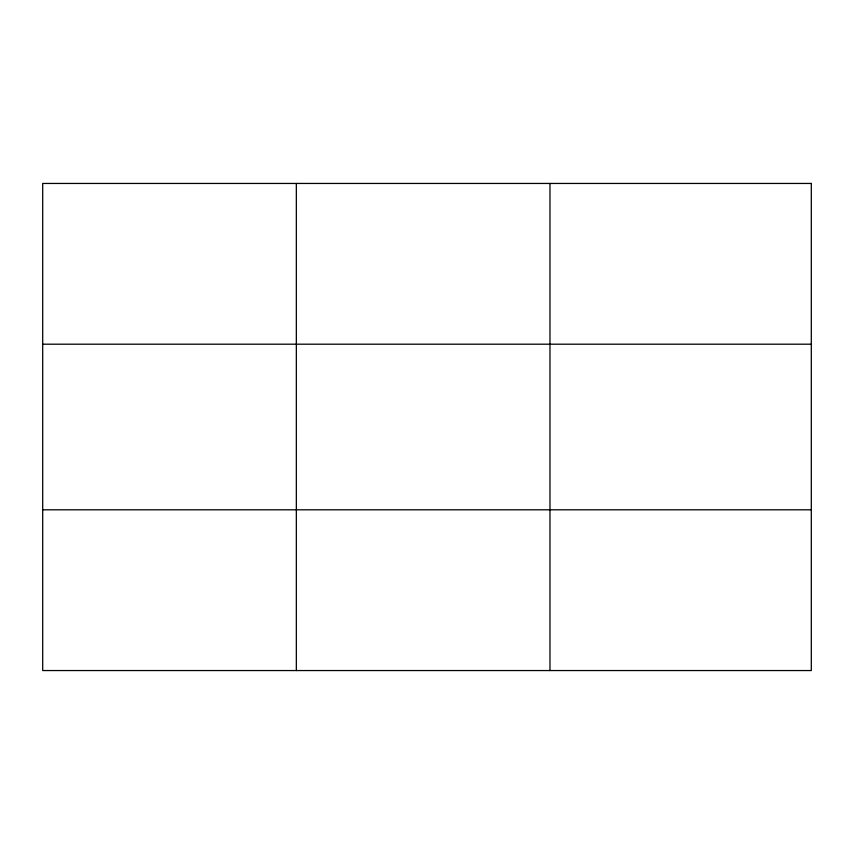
<?xml version="1.0" encoding="UTF-8"?>
<svg xmlns="http://www.w3.org/2000/svg" width="854" height="854" viewBox="0 0 854 854"><rect width="100%" height="100%" fill="white"/><g stroke="black" fill="none" stroke-linecap="round" stroke-linejoin="round"><path stroke-width="1.28" d="M296.338 183.45L296.338 670.55M549.976 183.45L549.976 670.55M42.7 344.194L811.3 344.194M42.7 509.806L811.3 509.806M811.3 183.45L811.3 670.55L42.7 670.55L42.7 183.45L811.3 183.45"/></g></svg>
